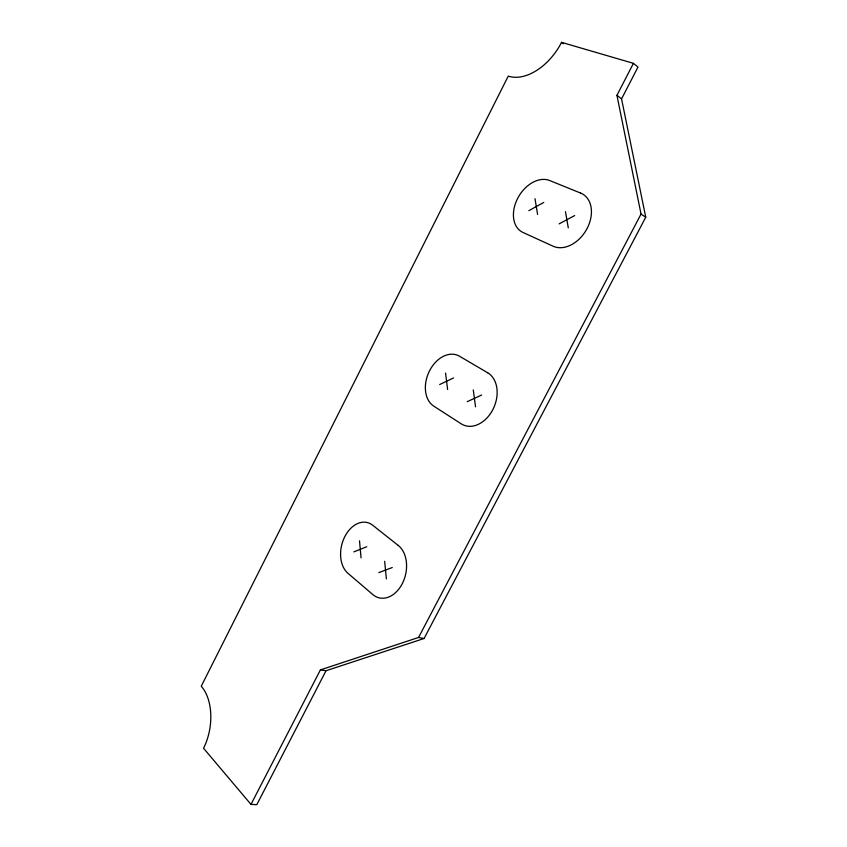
<?xml version="1.0" encoding="UTF-8"?>
<svg xmlns="http://www.w3.org/2000/svg" width="847" height="847" viewBox="0 0 847 847"><rect width="100%" height="100%" fill="white"/><g stroke="black" fill="none" stroke-linecap="round" stroke-linejoin="round"><path stroke-width="1.27" d="M250.987 804.396L320.399 669.903L418.556 637.463L424.072 638.5L645.753 217.224L621.55 98.887L637.992 67.072L633.44 63.345L561.54 42.35A48.999 31.244 -55.8 0 1 508.253 76.124L201.247 686.229A44.616 27.178 -81.1 0 1 203.545 748.261L250.987 804.396L256.821 804.65L326.021 670.739L424.072 638.5M418.556 637.463L641.041 214.079L616.934 95.319L633.44 63.345M528.867 210.659L543.785 202.444M559.126 223.873L574.679 215.562M439.667 384.549L453.569 377.921M467.195 401.669L481.657 395.03M353.834 551.884L366.772 546.739M378.81 572.625L392.256 567.532M320.399 669.903L326.021 670.739M641.041 214.079L645.753 217.224M616.934 95.319L621.55 98.887M561.54 42.35L563.393 43.8M565.447 211.644L568.295 227.875M534.997 198.717L537.601 214.471M473.272 389.927L475.538 406.856M445.564 373.051L447.618 389.493M384.654 561.317L386.37 578.903M359.509 540.82L361.055 557.877M580.661 193.084L549.671 180.527A29.264 20.582 -59 0 0 517.623 198.452A29.264 20.582 -59 0 0 522.991 232.47L553.155 246.233A30.016 21.599 -58.2 0 0 587.162 228.372A30.016 21.599 -58.2 0 0 580.661 193.084M487.66 372.754L459.455 356.195A28.173 20.169 -67.5 0 0 429.598 370.7A28.173 20.169 -67.5 0 0 433.802 406.158L461.213 423.828A28.851 21.154 -67.6 0 0 492.838 409.62A28.851 21.154 -67.6 0 0 487.66 372.754M398.259 545.457L372.659 525.204A27.739 19.354 -75.7 0 0 344.856 536.543A27.739 19.354 -75.7 0 0 347.958 573.303L372.828 594.573A28.417 20.254 -76.5 0 0 402.23 583.752A28.417 20.254 -76.5 0 0 398.259 545.457"/></g></svg>
